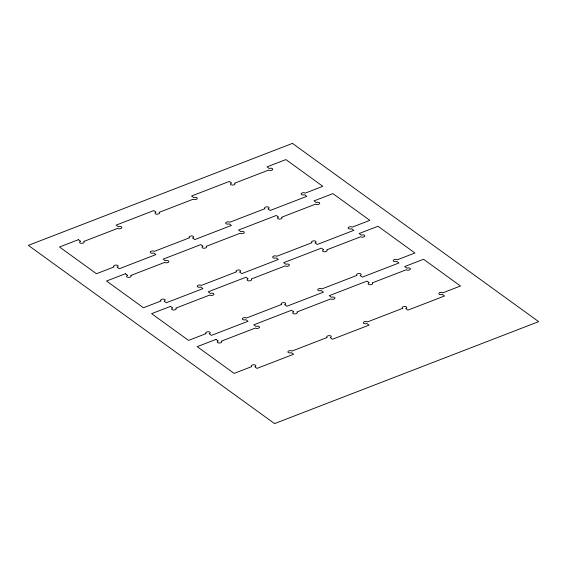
<?xml version="1.0" encoding="UTF-8"?>
<svg xmlns="http://www.w3.org/2000/svg" width="567" height="567" viewBox="0 0 567 567"><rect width="100%" height="100%" fill="white"/><g stroke="black" fill="none" stroke-linecap="round" stroke-linejoin="round"><path stroke-width="0.85" d="M292.444 143.394L28.35 245.362L274.556 423.606L538.65 321.638L292.444 143.394M78.388 239.706L59.521 246.992L96.454 273.726L113.995 266.951A2.254 1.141 -4.2 0 1 114.654 265.335A2.254 1.141 -4.2 0 1 117.773 265.498A2.254 1.141 -4.2 0 1 117.114 267.114L119.332 268.723L155.925 254.59L153.714 252.988A2.254 1.141 -4.2 0 1 150.595 252.825A2.254 1.141 -4.2 0 1 151.247 251.202A2.254 1.141 -4.2 0 1 154.366 251.365L189.456 237.821A2.254 1.141 -4.2 0 1 190.108 236.198A2.254 1.141 -4.2 0 1 193.227 236.361A2.254 1.141 -4.2 0 1 192.574 237.984L194.786 239.586L231.386 225.453L229.167 223.852A2.254 1.141 -4.2 0 1 226.049 223.689A2.254 1.141 -4.2 0 1 226.708 222.073A2.254 1.141 -4.2 0 1 229.819 222.236L264.909 208.684A2.254 1.141 -4.2 0 1 265.562 207.068A2.254 1.141 -4.2 0 1 268.68 207.231A2.254 1.141 -4.2 0 1 268.028 208.847L270.239 210.449L306.839 196.324L304.621 194.715A2.254 1.141 -4.2 0 1 301.502 194.552A2.254 1.141 -4.2 0 1 302.161 192.936A2.254 1.141 -4.2 0 1 305.28 193.099L322.821 186.323L285.888 159.589L267.029 166.868L269.247 168.477A2.254 1.141 -4.2 0 1 272.366 168.647A2.254 1.141 -4.2 0 1 271.699 170.263A2.254 1.141 -4.2 0 1 268.581 170.093L234.625 183.205A2.254 1.141 -4.2 0 1 233.965 184.828A2.254 1.141 -4.2 0 1 230.854 184.658A2.254 1.141 -4.2 0 1 231.513 183.042L229.295 181.44L191.568 196.005L193.786 197.607A2.254 1.141 -4.2 0 1 196.905 197.77A2.254 1.141 -4.2 0 1 196.26 199.386A2.254 1.141 -4.2 0 1 193.134 199.23L159.185 212.334A2.254 1.141 -4.2 0 1 158.519 213.957A2.254 1.141 -4.2 0 1 155.408 213.787A2.254 1.141 -4.2 0 1 156.053 212.171L153.841 210.57L116.115 225.142L118.333 226.75A2.254 1.141 -4.2 0 1 121.451 226.913A2.254 1.141 -4.2 0 1 120.785 228.536A2.254 1.141 -4.2 0 1 117.674 228.366L83.718 241.478A2.254 1.141 -4.2 0 1 83.058 243.094A2.254 1.141 -4.2 0 1 79.94 242.931A2.254 1.141 -4.2 0 1 80.606 241.308L78.388 239.706M125.392 273.741L106.532 281.019L143.458 307.761L161.007 300.985A2.254 1.141 -4.2 0 1 161.659 299.362A2.254 1.141 -4.2 0 1 164.777 299.525A2.254 1.141 -4.2 0 1 164.118 301.148L166.337 302.75L202.936 288.624L200.718 287.015A2.254 1.141 -4.2 0 1 197.6 286.852A2.254 1.141 -4.2 0 1 198.259 285.236A2.254 1.141 -4.2 0 1 201.37 285.399L236.46 271.848A2.254 1.141 -4.2 0 1 237.112 270.232A2.254 1.141 -4.2 0 1 240.231 270.395A2.254 1.141 -4.2 0 1 239.579 272.011L241.79 273.62L278.39 259.488L276.172 257.886A2.254 1.141 -4.2 0 1 273.053 257.723A2.254 1.141 -4.2 0 1 273.712 256.1A2.254 1.141 -4.2 0 1 276.831 256.263L311.914 242.719A2.254 1.141 -4.2 0 1 312.573 241.095A2.254 1.141 -4.2 0 1 315.684 241.258A2.254 1.141 -4.2 0 1 315.032 242.882L317.251 244.483L353.843 230.351L351.625 228.749A2.254 1.141 -4.2 0 1 348.507 228.586A2.254 1.141 -4.2 0 1 349.166 226.963A2.254 1.141 -4.2 0 1 352.284 227.126L369.826 220.357L332.893 193.616L314.033 200.902L316.251 202.511A2.254 1.141 -4.2 0 1 319.37 202.674A2.254 1.141 -4.2 0 1 318.704 204.297A2.254 1.141 -4.2 0 1 315.592 204.127L281.636 217.239A2.254 1.141 -4.2 0 1 280.97 218.855A2.254 1.141 -4.2 0 1 277.858 218.692A2.254 1.141 -4.2 0 1 278.517 217.069L276.306 215.467L238.579 230.039L240.791 231.641A2.254 1.141 -4.2 0 1 243.916 231.797A2.254 1.141 -4.2 0 1 243.264 233.42A2.254 1.141 -4.2 0 1 240.146 233.257L206.19 246.369A2.254 1.141 -4.2 0 1 205.523 247.985A2.254 1.141 -4.2 0 1 202.412 247.822A2.254 1.141 -4.2 0 1 203.057 246.206L200.846 244.604L163.119 259.169L165.344 260.777A2.254 1.141 -4.2 0 1 168.456 260.948A2.254 1.141 -4.2 0 1 167.789 262.564A2.254 1.141 -4.2 0 1 164.678 262.393L130.722 275.505A2.254 1.141 -4.2 0 1 130.063 277.128A2.254 1.141 -4.2 0 1 126.944 276.958A2.254 1.141 -4.2 0 1 127.61 275.342L125.392 273.741M170.476 306.378L151.616 313.657L188.542 340.398L206.09 333.623A2.254 1.141 -4.2 0 1 206.742 332.007A2.254 1.141 -4.2 0 1 209.861 332.17A2.254 1.141 -4.2 0 1 209.209 333.786L211.42 335.388L248.02 321.262L245.802 319.653A2.254 1.141 -4.2 0 1 242.683 319.49A2.254 1.141 -4.2 0 1 243.342 317.874A2.254 1.141 -4.2 0 1 246.454 318.037L281.544 304.493A2.254 1.141 -4.2 0 1 282.196 302.87A2.254 1.141 -4.2 0 1 285.314 303.033A2.254 1.141 -4.2 0 1 284.662 304.649L286.874 306.258L323.474 292.125L321.255 290.524A2.254 1.141 -4.2 0 1 318.137 290.361A2.254 1.141 -4.2 0 1 318.796 288.738A2.254 1.141 -4.2 0 1 321.914 288.901L356.997 275.356A2.254 1.141 -4.2 0 1 357.657 273.733A2.254 1.141 -4.2 0 1 360.768 273.896A2.254 1.141 -4.2 0 1 360.116 275.519L362.334 277.121L398.927 262.996L396.709 261.387A2.254 1.141 -4.2 0 1 393.597 261.224A2.254 1.141 -4.2 0 1 394.249 259.608A2.254 1.141 -4.2 0 1 397.368 259.771L414.909 252.995L377.976 226.261L359.117 233.54L361.335 235.149A2.254 1.141 -4.2 0 1 364.453 235.312A2.254 1.141 -4.2 0 1 363.787 236.935A2.254 1.141 -4.2 0 1 360.676 236.765L326.72 249.877A2.254 1.141 -4.2 0 1 326.06 251.5A2.254 1.141 -4.2 0 1 322.942 251.33A2.254 1.141 -4.2 0 1 323.601 249.714L321.39 248.112L283.663 262.677L285.874 264.279A2.254 1.141 -4.2 0 1 289 264.442A2.254 1.141 -4.2 0 1 288.348 266.058A2.254 1.141 -4.2 0 1 285.229 265.895L251.273 279.007A2.254 1.141 -4.2 0 1 250.607 280.622A2.254 1.141 -4.2 0 1 247.495 280.459A2.254 1.141 -4.2 0 1 248.14 278.844L245.936 277.242L208.202 291.807L210.428 293.415A2.254 1.141 -4.2 0 1 213.539 293.586A2.254 1.141 -4.2 0 1 212.873 295.201A2.254 1.141 -4.2 0 1 209.762 295.038L175.805 308.143A2.254 1.141 -4.2 0 1 175.146 309.766A2.254 1.141 -4.2 0 1 172.028 309.603A2.254 1.141 -4.2 0 1 172.694 307.98L170.476 306.378M216.062 339.378L197.203 346.664L234.128 373.398L251.67 366.629A2.254 1.141 -4.2 0 1 252.329 365.006A2.254 1.141 -4.2 0 1 255.448 365.169A2.254 1.141 -4.2 0 1 254.789 366.792L257.007 368.394L293.6 354.262L291.388 352.66A2.254 1.141 -4.2 0 1 288.27 352.497A2.254 1.141 -4.2 0 1 288.922 350.874A2.254 1.141 -4.2 0 1 292.04 351.037L327.131 337.493A2.254 1.141 -4.2 0 1 327.783 335.87A2.254 1.141 -4.2 0 1 330.901 336.033A2.254 1.141 -4.2 0 1 330.249 337.656L332.46 339.257L369.06 325.132L366.842 323.523A2.254 1.141 -4.2 0 1 363.723 323.36A2.254 1.141 -4.2 0 1 364.383 321.744A2.254 1.141 -4.2 0 1 367.494 321.907L402.584 308.356A2.254 1.141 -4.2 0 1 403.236 306.74A2.254 1.141 -4.2 0 1 406.355 306.903A2.254 1.141 -4.2 0 1 405.703 308.519L407.914 310.128L444.514 295.995L442.295 294.393A2.254 1.141 -4.2 0 1 439.177 294.23A2.254 1.141 -4.2 0 1 439.836 292.607A2.254 1.141 -4.2 0 1 442.955 292.77L460.496 285.995L423.563 259.261L404.703 266.547L406.922 268.148A2.254 1.141 -4.2 0 1 410.04 268.319A2.254 1.141 -4.2 0 1 409.374 269.935A2.254 1.141 -4.2 0 1 406.256 269.772L372.306 282.876A2.254 1.141 -4.2 0 1 371.64 284.499A2.254 1.141 -4.2 0 1 368.529 284.336A2.254 1.141 -4.2 0 1 369.188 282.713L366.969 281.112L329.243 295.676L331.461 297.285A2.254 1.141 -4.2 0 1 334.58 297.441A2.254 1.141 -4.2 0 1 333.935 299.064A2.254 1.141 -4.2 0 1 330.809 298.901L296.86 312.013A2.254 1.141 -4.2 0 1 296.194 313.629A2.254 1.141 -4.2 0 1 293.082 313.466A2.254 1.141 -4.2 0 1 293.727 311.843L291.516 310.248L253.789 324.813L256.008 326.422A2.254 1.141 -4.2 0 1 259.126 326.585A2.254 1.141 -4.2 0 1 258.46 328.208A2.254 1.141 -4.2 0 1 255.348 328.038L221.392 341.15A2.254 1.141 -4.2 0 1 220.733 342.766A2.254 1.141 -4.2 0 1 217.615 342.603A2.254 1.141 -4.2 0 1 218.281 340.98L216.062 339.378"/></g></svg>
